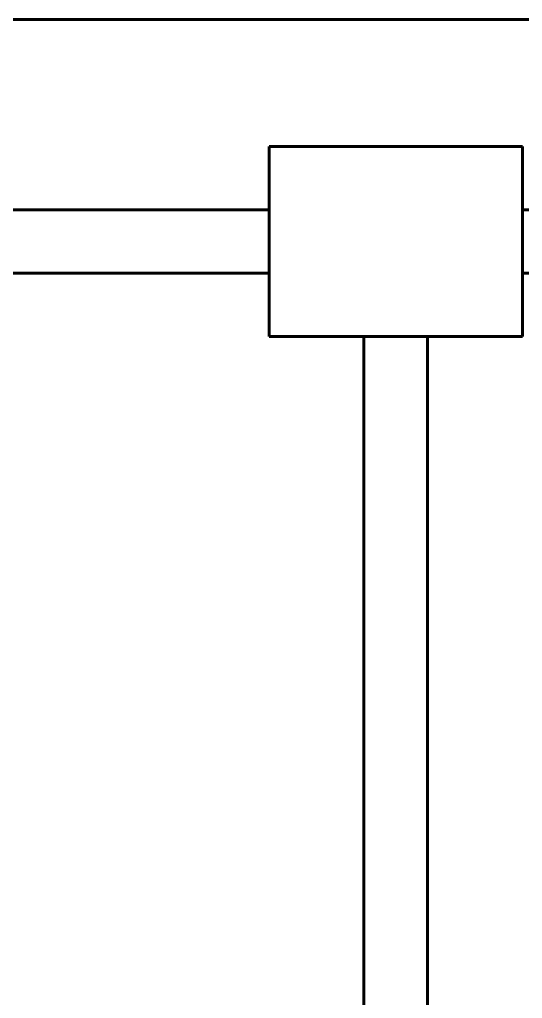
# Model space of a CAD drawing. Extents: x 0 to 297, y 0 to 292.
# Drawn here: x 150.37 to 154.34, y 102.57 to 110.29 of the extents above; entities that cross this region are included whole.
import ezdxf

# ---------------------------------------------------------------- set-up
doc = ezdxf.new("R2010")
doc.units = 0
doc.header["$MEASUREMENT"] = 0
doc.linetypes.add('K5LT_BASIC', pattern=[0])
doc.layers.add('Системный слой', color=7, linetype='Continuous')

# ---------------------------------------------------------------- blocks, each defined once
blk = doc.blocks.new('*U')
at = {"layer": 'Системный слой', "linetype": 'K5LT_BASIC', "lineweight": 60}
for p, q in [((154.3375, 109.2855), (152.3375, 109.2855)), ((152.3375, 109.2855), (152.3375, 107.7855)), ((154.3375, 109.2855), (152.3375, 109.2855)), ((152.3375, 109.2855), (152.3375, 107.7855)), ((154.3375, 107.7855), (154.3375, 109.2855)), ((154.3375, 107.7855), (154.3375, 109.2855)), ((152.3375, 107.7855), (154.3375, 107.7855)), ((152.3375, 107.7855), (154.3375, 107.7855))]:
    blk.add_line(p, q, dxfattribs=at)

msp = doc.modelspace()

# ---------------------------------------------------------------- linework, layer by layer
at = {"layer": 'Системный слой', "linetype": 'K5LT_BASIC', "lineweight": 60}
for p, q in [((218.3375, 110.2855), (136.3378, 110.2856)), ((152.3375, 109.2855), (152.3375, 107.7855)), ((154.3375, 109.2855), (152.3375, 109.2855)), ((152.3375, 107.7855), (152.3375, 109.2855)), ((152.3375, 109.2855), (152.3375, 107.7855)), ((152.3375, 109.2855), (154.3375, 109.2855)), ((152.3375, 109.2855), (152.3375, 107.7855)), ((154.3375, 109.2855), (152.3375, 109.2855)), ((152.3375, 107.7855), (152.3375, 109.2855)), ((152.3375, 109.2855), (152.3375, 107.7855)), ((152.3375, 109.2855), (154.3375, 109.2855)), ((154.3375, 109.2855), (154.3375, 107.7855)), ((154.3375, 109.2855), (154.3375, 107.7855)), ((154.3375, 109.2855), (154.3375, 107.7855)), ((154.3375, 109.2855), (154.3375, 107.7855)), ((154.3375, 109.2855), (154.3375, 107.7855)), ((154.3375, 109.2855), (154.3375, 107.7855)), ((152.3372, 108.7858), (146.3375, 108.7858)), ((160.3372, 108.7858), (154.3375, 108.7858)), ((152.3375, 108.2855), (146.3375, 108.2855)), ((160.3375, 108.2855), (154.3375, 108.2855)), ((152.3375, 107.7855), (154.3375, 107.7855)), ((152.3375, 107.7855), (154.3375, 107.7855)), ((154.3375, 107.7855), (152.3375, 107.7855)), ((152.3375, 107.7855), (154.3375, 107.7855)), ((152.3375, 107.7855), (154.3375, 107.7855)), ((152.3375, 107.7855), (154.3375, 107.7855)), ((154.3375, 107.7855), (152.3375, 107.7855)), ((152.3375, 107.7855), (154.3375, 107.7855)), ((153.5875, 107.7855), (152.8375, 107.7855)), ((153.5875, 107.7855), (152.8375, 107.7855)), ((153.5875, 107.7855), (152.8375, 107.7855)), ((153.5875, 107.7855), (152.8375, 107.7855)), ((153.0871, 107.7855), (153.0871, 102.3445)), ((153.0871, 107.7855), (153.0871, 96.2855)), ((153.5875, 107.7855), (153.5875, 96.2855)), ((153.8378, 107.786), (154.3375, 107.7855)), ((153.8378, 107.786), (154.3375, 107.7855))]:
    msp.add_line(p, q, dxfattribs=at)

# ---------------------------------------------------------------- block references
at = {"layer": 'Системный слой'}
msp.add_blockref('*U', (0, 0), dxfattribs=at)
msp.add_blockref('*U', (0, 0), dxfattribs=at)
msp.add_blockref('*U', (0, 0), dxfattribs=at)
msp.add_blockref('*U', (0, 0), dxfattribs=at)
msp.add_blockref('*U', (0, 0), dxfattribs=at)
msp.add_blockref('*U', (0, 0), dxfattribs=at)
msp.add_blockref('*U', (0, 0), dxfattribs=at)
msp.add_blockref('*U', (0, 0), dxfattribs=at)
msp.add_blockref('*U', (0, 0), dxfattribs=at)
msp.add_blockref('*U', (0, 0), dxfattribs=at)
msp.add_blockref('*U', (0, 0), dxfattribs=at)
msp.add_blockref('*U', (0, 0), dxfattribs=at)
msp.add_blockref('*U', (0, 0), dxfattribs=at)
msp.add_blockref('*U', (0, 0), dxfattribs=at)
msp.add_blockref('*U', (0, 0), dxfattribs=at)
msp.add_blockref('*U', (0, 0), dxfattribs=at)
msp.add_blockref('*U', (0, 0), dxfattribs=at)
msp.add_blockref('*U', (0, 0), dxfattribs=at)
msp.add_blockref('*U', (0, 0), dxfattribs=at)
msp.add_blockref('*U', (0, 0), dxfattribs=at)
msp.add_blockref('*U', (0, 0), dxfattribs=at)
msp.add_blockref('*U', (0, 0), dxfattribs=at)
msp.add_blockref('*U', (0, 0), dxfattribs=at)
msp.add_blockref('*U', (0, 0), dxfattribs=at)
msp.add_blockref('*U', (0, 0), dxfattribs=at)
msp.add_blockref('*U', (0, 0), dxfattribs=at)
msp.add_blockref('*U', (0, 0), dxfattribs=at)
msp.add_blockref('*U', (0, 0), dxfattribs=at)
msp.add_blockref('*U', (0, 0), dxfattribs=at)
msp.add_blockref('*U', (0, 0), dxfattribs=at)
msp.add_blockref('*U', (0, 0), dxfattribs=at)
msp.add_blockref('*U', (0, 0), dxfattribs=at)
msp.add_blockref('*U', (0, 0), dxfattribs=at)
msp.add_blockref('*U', (0, 0), dxfattribs=at)
msp.add_blockref('*U', (0, 0), dxfattribs=at)
msp.add_blockref('*U', (0, 0), dxfattribs=at)
msp.add_blockref('*U', (0, 0), dxfattribs=at)
msp.add_blockref('*U', (0, 0), dxfattribs=at)
msp.add_blockref('*U', (0, 0), dxfattribs=at)
msp.add_blockref('*U', (0, 0), dxfattribs=at)
msp.add_blockref('*U', (0, 0), dxfattribs=at)
msp.add_blockref('*U', (0, 0), dxfattribs=at)
msp.add_blockref('*U', (0, 0), dxfattribs=at)
msp.add_blockref('*U', (0, 0), dxfattribs=at)
msp.add_blockref('*U', (0, 0), dxfattribs=at)
msp.add_blockref('*U', (0, 0), dxfattribs=at)
msp.add_blockref('*U', (0, 0), dxfattribs=at)
msp.add_blockref('*U', (0, 0), dxfattribs=at)
msp.add_blockref('*U', (0, 0), dxfattribs=at)
msp.add_blockref('*U', (0, 0), dxfattribs=at)
msp.add_blockref('*U', (0, 0), dxfattribs=at)
msp.add_blockref('*U', (0, 0), dxfattribs=at)
msp.add_blockref('*U', (0, 0), dxfattribs=at)
msp.add_blockref('*U', (0, 0), dxfattribs=at)
msp.add_blockref('*U', (0, 0), dxfattribs=at)
msp.add_blockref('*U', (0, 0), dxfattribs=at)
msp.add_blockref('*U', (0, 0), dxfattribs=at)
msp.add_blockref('*U', (0, 0), dxfattribs=at)
msp.add_blockref('*U', (0, 0), dxfattribs=at)
msp.add_blockref('*U', (0, 0), dxfattribs=at)
msp.add_blockref('*U', (0, 0), dxfattribs=at)
msp.add_blockref('*U', (0, 0), dxfattribs=at)
msp.add_blockref('*U', (0, 0), dxfattribs=at)
msp.add_blockref('*U', (0, 0), dxfattribs=at)
msp.add_blockref('*U', (0, 0), dxfattribs=at)
msp.add_blockref('*U', (0, 0), dxfattribs=at)
msp.add_blockref('*U', (0, 0), dxfattribs=at)
msp.add_blockref('*U', (0, 0), dxfattribs=at)
msp.add_blockref('*U', (0, 0), dxfattribs=at)
msp.add_blockref('*U', (0, 0), dxfattribs=at)
msp.add_blockref('*U', (0, 0), dxfattribs=at)
msp.add_blockref('*U', (0, 0), dxfattribs=at)
msp.add_blockref('*U', (0, 0), dxfattribs=at)
msp.add_blockref('*U', (0, 0), dxfattribs=at)
msp.add_blockref('*U', (0, 0), dxfattribs=at)
msp.add_blockref('*U', (0, 0), dxfattribs=at)
msp.add_blockref('*U', (0, 0), dxfattribs=at)
msp.add_blockref('*U', (0, 0), dxfattribs=at)
msp.add_blockref('*U', (0, 0), dxfattribs=at)
msp.add_blockref('*U', (0, 0), dxfattribs=at)
msp.add_blockref('*U', (0, 0), dxfattribs=at)
msp.add_blockref('*U', (0, 0), dxfattribs=at)
msp.add_blockref('*U', (0, 0), dxfattribs=at)
msp.add_blockref('*U', (0, 0), dxfattribs=at)
msp.add_blockref('*U', (0, 0), dxfattribs=at)
msp.add_blockref('*U', (0, 0), dxfattribs=at)
msp.add_blockref('*U', (0, 0), dxfattribs=at)
msp.add_blockref('*U', (0, 0), dxfattribs=at)
msp.add_blockref('*U', (0, 0), dxfattribs=at)
msp.add_blockref('*U', (0, 0), dxfattribs=at)
msp.add_blockref('*U', (0, 0), dxfattribs=at)
msp.add_blockref('*U', (0, 0), dxfattribs=at)
msp.add_blockref('*U', (0, 0), dxfattribs=at)
msp.add_blockref('*U', (0, 0), dxfattribs=at)
msp.add_blockref('*U', (0, 0), dxfattribs=at)
msp.add_blockref('*U', (0, 0), dxfattribs=at)
msp.add_blockref('*U', (0, 0), dxfattribs=at)
msp.add_blockref('*U', (0, 0), dxfattribs=at)
msp.add_blockref('*U', (0, 0), dxfattribs=at)
msp.add_blockref('*U', (0, 0), dxfattribs=at)
msp.add_blockref('*U', (0, 0), dxfattribs=at)
msp.add_blockref('*U', (0, 0), dxfattribs=at)
msp.add_blockref('*U', (0, 0), dxfattribs=at)
msp.add_blockref('*U', (0, 0), dxfattribs=at)
msp.add_blockref('*U', (0, 0), dxfattribs=at)
msp.add_blockref('*U', (0, 0), dxfattribs=at)
msp.add_blockref('*U', (0, 0), dxfattribs=at)
msp.add_blockref('*U', (0, 0), dxfattribs=at)
msp.add_blockref('*U', (0, 0), dxfattribs=at)
msp.add_blockref('*U', (0, 0), dxfattribs=at)
msp.add_blockref('*U', (0, 0), dxfattribs=at)
msp.add_blockref('*U', (0, 0), dxfattribs=at)
msp.add_blockref('*U', (0, 0), dxfattribs=at)
msp.add_blockref('*U', (0, 0), dxfattribs=at)
msp.add_blockref('*U', (0, 0), dxfattribs=at)
msp.add_blockref('*U', (0, 0), dxfattribs=at)
msp.add_blockref('*U', (0, 0), dxfattribs=at)
msp.add_blockref('*U', (0, 0), dxfattribs=at)
msp.add_blockref('*U', (0, 0), dxfattribs=at)
msp.add_blockref('*U', (0, 0), dxfattribs=at)
msp.add_blockref('*U', (0, 0), dxfattribs=at)
msp.add_blockref('*U', (0, 0), dxfattribs=at)
msp.add_blockref('*U', (0, 0), dxfattribs=at)
msp.add_blockref('*U', (0, 0), dxfattribs=at)
msp.add_blockref('*U', (0, 0), dxfattribs=at)
msp.add_blockref('*U', (0, 0), dxfattribs=at)
msp.add_blockref('*U', (0, 0), dxfattribs=at)
msp.add_blockref('*U', (0, 0), dxfattribs=at)
msp.add_blockref('*U', (0, 0), dxfattribs=at)
msp.add_blockref('*U', (0, 0), dxfattribs=at)
msp.add_blockref('*U', (0, 0), dxfattribs=at)
msp.add_blockref('*U', (0, 0), dxfattribs=at)
msp.add_blockref('*U', (0, 0), dxfattribs=at)
msp.add_blockref('*U', (0, 0), dxfattribs=at)
msp.add_blockref('*U', (0, 0), dxfattribs=at)
msp.add_blockref('*U', (0, 0), dxfattribs=at)
msp.add_blockref('*U', (0, 0), dxfattribs=at)
msp.add_blockref('*U', (0, 0), dxfattribs=at)
msp.add_blockref('*U', (0, 0), dxfattribs=at)
msp.add_blockref('*U', (0, 0), dxfattribs=at)
msp.add_blockref('*U', (0, 0), dxfattribs=at)
msp.add_blockref('*U', (0, 0), dxfattribs=at)
msp.add_blockref('*U', (0, 0), dxfattribs=at)
msp.add_blockref('*U', (0, 0), dxfattribs=at)
msp.add_blockref('*U', (0, 0), dxfattribs=at)
msp.add_blockref('*U', (0, 0), dxfattribs=at)
msp.add_blockref('*U', (0, 0), dxfattribs=at)
msp.add_blockref('*U', (0, 0), dxfattribs=at)
msp.add_blockref('*U', (0, 0), dxfattribs=at)
msp.add_blockref('*U', (0, 0), dxfattribs=at)
msp.add_blockref('*U', (0, 0), dxfattribs=at)
msp.add_blockref('*U', (0, 0), dxfattribs=at)
msp.add_blockref('*U', (0, 0), dxfattribs=at)
msp.add_blockref('*U', (0, 0), dxfattribs=at)
msp.add_blockref('*U', (0, 0), dxfattribs=at)
msp.add_blockref('*U', (0, 0), dxfattribs=at)
msp.add_blockref('*U', (0, 0), dxfattribs=at)
msp.add_blockref('*U', (0, 0), dxfattribs=at)
msp.add_blockref('*U', (0, 0), dxfattribs=at)
msp.add_blockref('*U', (0, 0), dxfattribs=at)
msp.add_blockref('*U', (0, 0), dxfattribs=at)
msp.add_blockref('*U', (0, 0), dxfattribs=at)
msp.add_blockref('*U', (0, 0), dxfattribs=at)
msp.add_blockref('*U', (0, 0), dxfattribs=at)
msp.add_blockref('*U', (0, 0), dxfattribs=at)
msp.add_blockref('*U', (0, 0), dxfattribs=at)
msp.add_blockref('*U', (0, 0), dxfattribs=at)
msp.add_blockref('*U', (0, 0), dxfattribs=at)
msp.add_blockref('*U', (0, 0), dxfattribs=at)
msp.add_blockref('*U', (0, 0), dxfattribs=at)
msp.add_blockref('*U', (0, 0), dxfattribs=at)
msp.add_blockref('*U', (0, 0), dxfattribs=at)
msp.add_blockref('*U', (0, 0), dxfattribs=at)
msp.add_blockref('*U', (0, 0), dxfattribs=at)
msp.add_blockref('*U', (0, 0), dxfattribs=at)
msp.add_blockref('*U', (0, 0), dxfattribs=at)
msp.add_blockref('*U', (0, 0), dxfattribs=at)
msp.add_blockref('*U', (0, 0), dxfattribs=at)
msp.add_blockref('*U', (0, 0), dxfattribs=at)
msp.add_blockref('*U', (0, 0), dxfattribs=at)
msp.add_blockref('*U', (0, 0), dxfattribs=at)
msp.add_blockref('*U', (0, 0), dxfattribs=at)
msp.add_blockref('*U', (0, 0), dxfattribs=at)
msp.add_blockref('*U', (0, 0), dxfattribs=at)
msp.add_blockref('*U', (0, 0), dxfattribs=at)
msp.add_blockref('*U', (0, 0), dxfattribs=at)
msp.add_blockref('*U', (0, 0), dxfattribs=at)
msp.add_blockref('*U', (0, 0), dxfattribs=at)
msp.add_blockref('*U', (0, 0), dxfattribs=at)
msp.add_blockref('*U', (0, 0), dxfattribs=at)
msp.add_blockref('*U', (0, 0), dxfattribs=at)
msp.add_blockref('*U', (0, 0), dxfattribs=at)
msp.add_blockref('*U', (0, 0), dxfattribs=at)
msp.add_blockref('*U', (0, 0), dxfattribs=at)
msp.add_blockref('*U', (0, 0), dxfattribs=at)
msp.add_blockref('*U', (0, 0), dxfattribs=at)
msp.add_blockref('*U', (0, 0), dxfattribs=at)
msp.add_blockref('*U', (0, 0), dxfattribs=at)
msp.add_blockref('*U', (0, 0), dxfattribs=at)
msp.add_blockref('*U', (0, 0), dxfattribs=at)
msp.add_blockref('*U', (0, 0), dxfattribs=at)
msp.add_blockref('*U', (0, 0), dxfattribs=at)
msp.add_blockref('*U', (0, 0), dxfattribs=at)
msp.add_blockref('*U', (0, 0), dxfattribs=at)
msp.add_blockref('*U', (0, 0), dxfattribs=at)
msp.add_blockref('*U', (0, 0), dxfattribs=at)
msp.add_blockref('*U', (0, 0), dxfattribs=at)
msp.add_blockref('*U', (0, 0), dxfattribs=at)
msp.add_blockref('*U', (0, 0), dxfattribs=at)
msp.add_blockref('*U', (0, 0), dxfattribs=at)
msp.add_blockref('*U', (0, 0), dxfattribs=at)
msp.add_blockref('*U', (0, 0), dxfattribs=at)
msp.add_blockref('*U', (0, 0), dxfattribs=at)
msp.add_blockref('*U', (0, 0), dxfattribs=at)
msp.add_blockref('*U', (0, 0), dxfattribs=at)
msp.add_blockref('*U', (0, 0), dxfattribs=at)
msp.add_blockref('*U', (0, 0), dxfattribs=at)
msp.add_blockref('*U', (0, 0), dxfattribs=at)
msp.add_blockref('*U', (0, 0), dxfattribs=at)
msp.add_blockref('*U', (0, 0), dxfattribs=at)
msp.add_blockref('*U', (0, 0), dxfattribs=at)
msp.add_blockref('*U', (0, 0), dxfattribs=at)
msp.add_blockref('*U', (0, 0), dxfattribs=at)
msp.add_blockref('*U', (0, 0), dxfattribs=at)
msp.add_blockref('*U', (0, 0), dxfattribs=at)
msp.add_blockref('*U', (0, 0), dxfattribs=at)
msp.add_blockref('*U', (0, 0), dxfattribs=at)
msp.add_blockref('*U', (0, 0), dxfattribs=at)
msp.add_blockref('*U', (0, 0), dxfattribs=at)
msp.add_blockref('*U', (0, 0), dxfattribs=at)
msp.add_blockref('*U', (0, 0), dxfattribs=at)
msp.add_blockref('*U', (0, 0), dxfattribs=at)
msp.add_blockref('*U', (0, 0), dxfattribs=at)
msp.add_blockref('*U', (0, 0), dxfattribs=at)
msp.add_blockref('*U', (0, 0), dxfattribs=at)
msp.add_blockref('*U', (0, 0), dxfattribs=at)
msp.add_blockref('*U', (0, 0), dxfattribs=at)
msp.add_blockref('*U', (0, 0), dxfattribs=at)
msp.add_blockref('*U', (0, 0), dxfattribs=at)
msp.add_blockref('*U', (0, 0), dxfattribs=at)
msp.add_blockref('*U', (0, 0), dxfattribs=at)
msp.add_blockref('*U', (0, 0), dxfattribs=at)
msp.add_blockref('*U', (0, 0), dxfattribs=at)
msp.add_blockref('*U', (0, 0), dxfattribs=at)
msp.add_blockref('*U', (0, 0), dxfattribs=at)
msp.add_blockref('*U', (0, 0), dxfattribs=at)
msp.add_blockref('*U', (0, 0), dxfattribs=at)
msp.add_blockref('*U', (0, 0), dxfattribs=at)
msp.add_blockref('*U', (0, 0), dxfattribs=at)
msp.add_blockref('*U', (0, 0), dxfattribs=at)
msp.add_blockref('*U', (0, 0), dxfattribs=at)
msp.add_blockref('*U', (0, 0), dxfattribs=at)
msp.add_blockref('*U', (0, 0), dxfattribs=at)
msp.add_blockref('*U', (0, 0), dxfattribs=at)
msp.add_blockref('*U', (0, 0), dxfattribs=at)
msp.add_blockref('*U', (0, 0), dxfattribs=at)
msp.add_blockref('*U', (0, 0), dxfattribs=at)
msp.add_blockref('*U', (0, 0), dxfattribs=at)
msp.add_blockref('*U', (0, 0), dxfattribs=at)
msp.add_blockref('*U', (0, 0), dxfattribs=at)
msp.add_blockref('*U', (0, 0), dxfattribs=at)
msp.add_blockref('*U', (0, 0), dxfattribs=at)
msp.add_blockref('*U', (0, 0), dxfattribs=at)
msp.add_blockref('*U', (0, 0), dxfattribs=at)
msp.add_blockref('*U', (0, 0), dxfattribs=at)
msp.add_blockref('*U', (0, 0), dxfattribs=at)
msp.add_blockref('*U', (0, 0), dxfattribs=at)
msp.add_blockref('*U', (0, 0), dxfattribs=at)
msp.add_blockref('*U', (0, 0), dxfattribs=at)
msp.add_blockref('*U', (0, 0), dxfattribs=at)
msp.add_blockref('*U', (0, 0), dxfattribs=at)
msp.add_blockref('*U', (0, 0), dxfattribs=at)
msp.add_blockref('*U', (0, 0), dxfattribs=at)
msp.add_blockref('*U', (0, 0), dxfattribs=at)
msp.add_blockref('*U', (0, 0), dxfattribs=at)
msp.add_blockref('*U', (0, 0), dxfattribs=at)
msp.add_blockref('*U', (0, 0), dxfattribs=at)
msp.add_blockref('*U', (0, 0), dxfattribs=at)
msp.add_blockref('*U', (0, 0), dxfattribs=at)
msp.add_blockref('*U', (0, 0), dxfattribs=at)
msp.add_blockref('*U', (0, 0), dxfattribs=at)
msp.add_blockref('*U', (0, 0), dxfattribs=at)
msp.add_blockref('*U', (0, 0), dxfattribs=at)
msp.add_blockref('*U', (0, 0), dxfattribs=at)
msp.add_blockref('*U', (0, 0), dxfattribs=at)
msp.add_blockref('*U', (0, 0), dxfattribs=at)
msp.add_blockref('*U', (0, 0), dxfattribs=at)
msp.add_blockref('*U', (0, 0), dxfattribs=at)
msp.add_blockref('*U', (0, 0), dxfattribs=at)
msp.add_blockref('*U', (0, 0), dxfattribs=at)
msp.add_blockref('*U', (0, 0), dxfattribs=at)
msp.add_blockref('*U', (0, 0), dxfattribs=at)
msp.add_blockref('*U', (0, 0), dxfattribs=at)
msp.add_blockref('*U', (0, 0), dxfattribs=at)
msp.add_blockref('*U', (0, 0), dxfattribs=at)
msp.add_blockref('*U', (0, 0), dxfattribs=at)
msp.add_blockref('*U', (0, 0), dxfattribs=at)
msp.add_blockref('*U', (0, 0), dxfattribs=at)
msp.add_blockref('*U', (0, 0), dxfattribs=at)
msp.add_blockref('*U', (0, 0), dxfattribs=at)
msp.add_blockref('*U', (0, 0), dxfattribs=at)
msp.add_blockref('*U', (0, 0), dxfattribs=at)
msp.add_blockref('*U', (0, 0), dxfattribs=at)
msp.add_blockref('*U', (0, 0), dxfattribs=at)
msp.add_blockref('*U', (0, 0), dxfattribs=at)
msp.add_blockref('*U', (0, 0), dxfattribs=at)
msp.add_blockref('*U', (0, 0), dxfattribs=at)
msp.add_blockref('*U', (0, 0), dxfattribs=at)
msp.add_blockref('*U', (0, 0), dxfattribs=at)
msp.add_blockref('*U', (0, 0), dxfattribs=at)
msp.add_blockref('*U', (0, 0), dxfattribs=at)
msp.add_blockref('*U', (0, 0), dxfattribs=at)
msp.add_blockref('*U', (0, 0), dxfattribs=at)
msp.add_blockref('*U', (0, 0), dxfattribs=at)
msp.add_blockref('*U', (0, 0), dxfattribs=at)
msp.add_blockref('*U', (0, 0), dxfattribs=at)
msp.add_blockref('*U', (0, 0), dxfattribs=at)
msp.add_blockref('*U', (0, 0), dxfattribs=at)
msp.add_blockref('*U', (0, 0), dxfattribs=at)
msp.add_blockref('*U', (0, 0), dxfattribs=at)
msp.add_blockref('*U', (0, 0), dxfattribs=at)
msp.add_blockref('*U', (0, 0), dxfattribs=at)
msp.add_blockref('*U', (0, 0), dxfattribs=at)
msp.add_blockref('*U', (0, 0), dxfattribs=at)
msp.add_blockref('*U', (0, 0), dxfattribs=at)
msp.add_blockref('*U', (0, 0), dxfattribs=at)
msp.add_blockref('*U', (0, 0), dxfattribs=at)
msp.add_blockref('*U', (0, 0), dxfattribs=at)
msp.add_blockref('*U', (0, 0), dxfattribs=at)
msp.add_blockref('*U', (0, 0), dxfattribs=at)
msp.add_blockref('*U', (0, 0), dxfattribs=at)
msp.add_blockref('*U', (0, 0), dxfattribs=at)
msp.add_blockref('*U', (0, 0), dxfattribs=at)
msp.add_blockref('*U', (0, 0), dxfattribs=at)
msp.add_blockref('*U', (0, 0), dxfattribs=at)
msp.add_blockref('*U', (0, 0), dxfattribs=at)
msp.add_blockref('*U', (0, 0), dxfattribs=at)
msp.add_blockref('*U', (0, 0), dxfattribs=at)
msp.add_blockref('*U', (0, 0), dxfattribs=at)
msp.add_blockref('*U', (0, 0), dxfattribs=at)
msp.add_blockref('*U', (0, 0), dxfattribs=at)
msp.add_blockref('*U', (0, 0), dxfattribs=at)
msp.add_blockref('*U', (0, 0), dxfattribs=at)
msp.add_blockref('*U', (0, 0), dxfattribs=at)
msp.add_blockref('*U', (0, 0), dxfattribs=at)
msp.add_blockref('*U', (0, 0), dxfattribs=at)
msp.add_blockref('*U', (0, 0), dxfattribs=at)
msp.add_blockref('*U', (0, 0), dxfattribs=at)
msp.add_blockref('*U', (0, 0), dxfattribs=at)
msp.add_blockref('*U', (0, 0), dxfattribs=at)
msp.add_blockref('*U', (0, 0), dxfattribs=at)
msp.add_blockref('*U', (0, 0), dxfattribs=at)
msp.add_blockref('*U', (0, 0), dxfattribs=at)
msp.add_blockref('*U', (0, 0), dxfattribs=at)
msp.add_blockref('*U', (0, 0), dxfattribs=at)
msp.add_blockref('*U', (0, 0), dxfattribs=at)
msp.add_blockref('*U', (0, 0), dxfattribs=at)
msp.add_blockref('*U', (0, 0), dxfattribs=at)
msp.add_blockref('*U', (0, 0), dxfattribs=at)
msp.add_blockref('*U', (0, 0), dxfattribs=at)
msp.add_blockref('*U', (0, 0), dxfattribs=at)
msp.add_blockref('*U', (0, 0), dxfattribs=at)
msp.add_blockref('*U', (0, 0), dxfattribs=at)
msp.add_blockref('*U', (0, 0), dxfattribs=at)
msp.add_blockref('*U', (0, 0), dxfattribs=at)
msp.add_blockref('*U', (0, 0), dxfattribs=at)
msp.add_blockref('*U', (0, 0), dxfattribs=at)
msp.add_blockref('*U', (0, 0), dxfattribs=at)
msp.add_blockref('*U', (0, 0), dxfattribs=at)
msp.add_blockref('*U', (0, 0), dxfattribs=at)
msp.add_blockref('*U', (0, 0), dxfattribs=at)
msp.add_blockref('*U', (0, 0), dxfattribs=at)
msp.add_blockref('*U', (0, 0), dxfattribs=at)
msp.add_blockref('*U', (0, 0), dxfattribs=at)
msp.add_blockref('*U', (0, 0), dxfattribs=at)
msp.add_blockref('*U', (0, 0), dxfattribs=at)
msp.add_blockref('*U', (0, 0), dxfattribs=at)
msp.add_blockref('*U', (0, 0), dxfattribs=at)
msp.add_blockref('*U', (0, 0), dxfattribs=at)
msp.add_blockref('*U', (0, 0), dxfattribs=at)
msp.add_blockref('*U', (0, 0), dxfattribs=at)
msp.add_blockref('*U', (0, 0), dxfattribs=at)
msp.add_blockref('*U', (0, 0), dxfattribs=at)
msp.add_blockref('*U', (0, 0), dxfattribs=at)
msp.add_blockref('*U', (0, 0), dxfattribs=at)
msp.add_blockref('*U', (0, 0), dxfattribs=at)
msp.add_blockref('*U', (0, 0), dxfattribs=at)
msp.add_blockref('*U', (0, 0), dxfattribs=at)
msp.add_blockref('*U', (0, 0), dxfattribs=at)
msp.add_blockref('*U', (0, 0), dxfattribs=at)
msp.add_blockref('*U', (0, 0), dxfattribs=at)
msp.add_blockref('*U', (0, 0), dxfattribs=at)
msp.add_blockref('*U', (0, 0), dxfattribs=at)
msp.add_blockref('*U', (0, 0), dxfattribs=at)
msp.add_blockref('*U', (0, 0), dxfattribs=at)
msp.add_blockref('*U', (0, 0), dxfattribs=at)
msp.add_blockref('*U', (0, 0), dxfattribs=at)
msp.add_blockref('*U', (0, 0), dxfattribs=at)
msp.add_blockref('*U', (0, 0), dxfattribs=at)
msp.add_blockref('*U', (0, 0), dxfattribs=at)
msp.add_blockref('*U', (0, 0), dxfattribs=at)
msp.add_blockref('*U', (0, 0), dxfattribs=at)
msp.add_blockref('*U', (0, 0), dxfattribs=at)
msp.add_blockref('*U', (0, 0), dxfattribs=at)
msp.add_blockref('*U', (0, 0), dxfattribs=at)
msp.add_blockref('*U', (0, 0), dxfattribs=at)
msp.add_blockref('*U', (0, 0), dxfattribs=at)
msp.add_blockref('*U', (0, 0), dxfattribs=at)
msp.add_blockref('*U', (0, 0), dxfattribs=at)
msp.add_blockref('*U', (0, 0), dxfattribs=at)
msp.add_blockref('*U', (0, 0), dxfattribs=at)
msp.add_blockref('*U', (0, 0), dxfattribs=at)
msp.add_blockref('*U', (0, 0), dxfattribs=at)
msp.add_blockref('*U', (0, 0), dxfattribs=at)
msp.add_blockref('*U', (0, 0), dxfattribs=at)
msp.add_blockref('*U', (0, 0), dxfattribs=at)
msp.add_blockref('*U', (0, 0), dxfattribs=at)
msp.add_blockref('*U', (0, 0), dxfattribs=at)
msp.add_blockref('*U', (0, 0), dxfattribs=at)
msp.add_blockref('*U', (0, 0), dxfattribs=at)
msp.add_blockref('*U', (0, 0), dxfattribs=at)

doc.saveas('drawing.dxf')
